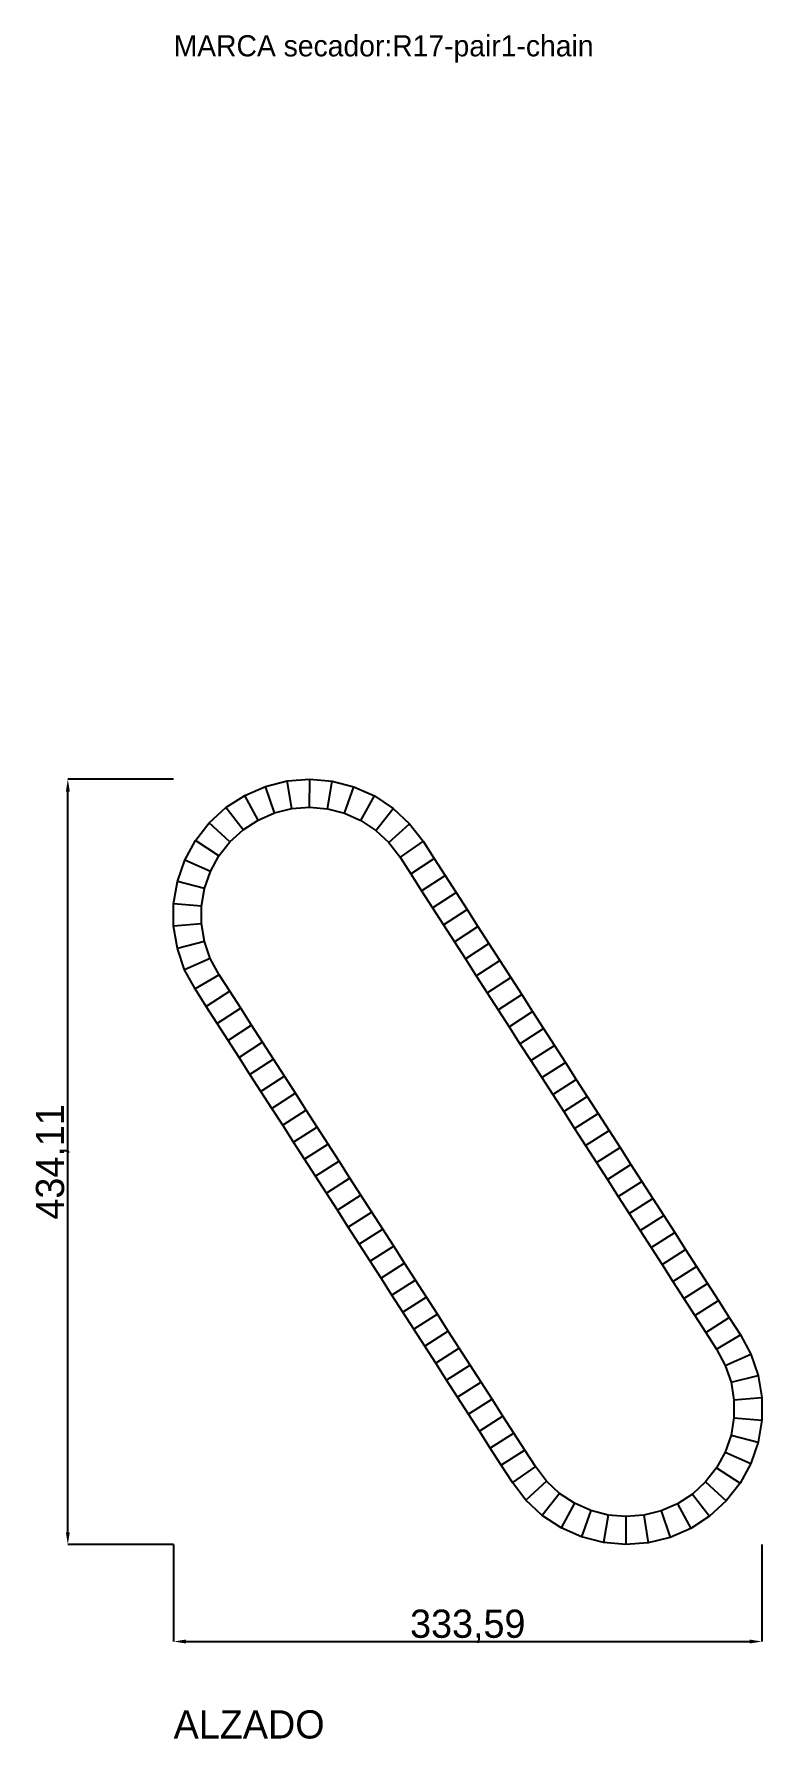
# Model space of a CAD drawing. Header units: millimetres. Extents: x -79 to 41330, y -75911 to 371.
# Drawn here: x -79 to 334, y -36296 to -35329 of the extents above; entities that cross this region are included whole.
import ezdxf

# ---------------------------------------------------------------- set-up
doc = ezdxf.new("R2010")
doc.units = ezdxf.units.MM
for name, color, linetype in [('R17_COTAS_P', 1, 'Continuous'), ('R17_PIEZAS_P', 3, 'Continuous'), ('R17_TEXTOS', 7, 'Continuous')]:
    doc.layers.add(name, color=color, linetype=linetype)
doc.dimstyles.get("Standard").update_dxf_attribs({"dimtxt": 2.5, "dimasz": 2.5, "dimexe": 1.25, "dimexo": 0.625, "dimtad": 1, "dimcen": 2.5, "dimazin": 3, "dimtfac": 1, "dimtmove": 0, "dimatfit": 3})

# ---------------------------------------------------------------- blocks, each defined once
blk = doc.blocks.new('_CLOSEDFILLED')
at = {"color": 0, "linetype": 'BYBLOCK'}
blk.add_solid([(-1, 0.16), (0, 0), (-1, -0.16)], dxfattribs=at)
blk = doc.blocks.new('*D163')
for p, q in [((0, -36185.8), (0, -36240.8)), ((333.59, -36185.8), (333.59, -36240.8)), ((7, -36240.8), (326.59, -36240.8))]:
    blk.add_line(p, q)
at = {"layer": 'Defpoints'}
for p in [(0, -36185.8), (333.59, -36185.8), (0, -36240.8)]:
    blk.add_point(p, dxfattribs=at)
at = {"layer": 'R17_COTAS_P', "xscale": 7, "yscale": 7, "rotation": 180}
blk.add_blockref('_CLOSEDFILLED', (0, -36240.8), dxfattribs=at)
at = {"layer": 'R17_COTAS_P', "xscale": 7, "yscale": 7}
blk.add_blockref('_CLOSEDFILLED', (333.59, -36240.8), dxfattribs=at)
at = {"layer": 'R17_COTAS_P', "insert": (166.8, -36232.18), "char_height": 16, "attachment_point": 5}
blk.add_mtext('333,59', dxfattribs=at)
blk = doc.blocks.new('*D164')
for p, q in [((0, -35751.69), (-60, -35751.69)), ((-60, -36178.8), (-60, -35758.69)), ((0, -36185.8), (-60, -36185.8))]:
    blk.add_line(p, q)
at = {"layer": 'Defpoints'}
for p in [(0, -35751.69), (-60, -36185.8), (0, -36185.8)]:
    blk.add_point(p, dxfattribs=at)
at = {"layer": 'R17_COTAS_P', "xscale": 7, "yscale": 7}
for p, rotation in [((-60, -35751.69), 90), ((-60, -36185.8), 270)]:
    blk.add_blockref('_CLOSEDFILLED', p, dxfattribs=dict(at, rotation=rotation))
at = {"layer": 'R17_COTAS_P', "insert": (-68.62, -35968.75), "char_height": 16, "attachment_point": 5, "rotation": 90}
blk.add_mtext('434,11', dxfattribs=at)

msp = doc.modelspace()

# ---------------------------------------------------------------- linework, layer by layer
at = {"layer": 'R17_PIEZAS_P'}
for p, q in [((40.354, -35760.854), (52.058, -35755.771)), ((52.058, -35755.771), (64.44, -35752.689)), ((57.156, -35770.811), (52.058, -35755.771)), ((64.44, -35752.689), (77.161, -35751.693)), ((66.986, -35768.364), (64.44, -35752.689)), ((77.086, -35767.573), (77.161, -35751.693)), ((77.161, -35751.693), (89.872, -35752.81)), ((87.177, -35768.46), (89.872, -35752.81)), ((89.872, -35752.81), (102.225, -35756.01)), ((96.984, -35771), (102.225, -35756.01)), ((102.225, -35756.01), (113.88, -35761.203)), ((20.237, -35776.415), (29.649, -35767.799)), ((29.649, -35767.799), (40.354, -35760.854)), ((39.365, -35780.359), (29.649, -35767.799)), ((47.864, -35774.846), (40.354, -35760.854)), ((57.156, -35770.811), (66.986, -35768.364)), ((66.986, -35768.364), (77.086, -35767.573)), ((77.086, -35767.573), (87.177, -35768.46)), ((106.237, -35775.123), (113.88, -35761.203)), ((113.88, -35761.203), (124.518, -35768.249)), ((114.683, -35780.717), (124.518, -35768.249)), ((124.518, -35768.249), (133.848, -35776.955)), ((12.376, -35786.466), (20.237, -35776.415)), ((31.893, -35787.2), (20.237, -35776.415)), ((39.365, -35780.359), (47.864, -35774.846)), ((47.864, -35774.846), (57.156, -35770.811)), ((87.177, -35768.46), (96.984, -35771)), ((96.984, -35771), (106.237, -35775.123)), ((106.237, -35775.123), (114.683, -35780.717)), ((122.09, -35787.628), (133.848, -35776.955)), ((133.848, -35776.955), (141.429, -35786.807)), ((6.282, -35797.676), (12.376, -35786.466)), ((25.652, -35795.18), (12.376, -35786.466)), ((25.652, -35795.18), (31.893, -35787.2)), ((31.893, -35787.2), (39.365, -35780.359)), ((114.683, -35780.717), (122.09, -35787.628)), ((122.09, -35787.628), (128.438, -35795.94)), ((141.429, -35786.807), (128.438, -35795.94)), ((141.429, -35786.807), (147.809, -35796.718)), ((20.813, -35804.08), (25.652, -35795.18)), ((128.438, -35795.94), (134.451, -35805.306)), ((134.451, -35805.306), (147.809, -35796.718)), ((147.809, -35796.718), (154.005, -35806.357)), ((2.121, -35809.739), (6.282, -35797.676)), ((20.813, -35804.08), (6.282, -35797.676)), ((17.51, -35813.656), (20.813, -35804.08)), ((134.451, -35805.306), (140.647, -35814.944)), ((140.647, -35814.944), (154.005, -35806.357)), ((154.005, -35806.357), (160.201, -35815.995)), ((0.008, -35822.323), (2.121, -35809.739)), ((17.51, -35813.656), (2.121, -35809.739)), ((15.832, -35823.647), (17.51, -35813.656)), ((140.647, -35814.944), (146.843, -35824.583)), ((146.843, -35824.583), (160.201, -35815.995)), ((160.201, -35815.995), (166.397, -35825.634)), ((0, -35835.083), (0.008, -35822.323)), ((15.832, -35823.647), (0.008, -35822.323)), ((15.826, -35833.777), (15.832, -35823.647)), ((146.843, -35824.583), (153.04, -35834.221)), ((153.04, -35834.221), (166.397, -35825.634)), ((166.397, -35825.634), (172.594, -35835.272)), ((15.826, -35833.777), (0, -35835.083)), ((2.098, -35847.669), (0, -35835.083)), ((17.492, -35843.77), (15.826, -35833.777)), ((153.04, -35834.221), (159.236, -35843.86)), ((159.236, -35843.86), (172.594, -35835.272)), ((172.594, -35835.272), (178.79, -35844.911)), ((17.492, -35843.77), (2.098, -35847.669)), ((20.784, -35853.351), (17.492, -35843.77)), ((159.236, -35843.86), (165.432, -35853.498)), ((165.432, -35853.498), (178.79, -35844.911)), ((178.79, -35844.911), (184.986, -35854.549)), ((6.244, -35859.736), (2.098, -35847.669)), ((20.784, -35853.351), (6.244, -35859.736)), ((25.802, -35862.566), (20.784, -35853.351)), ((165.432, -35853.498), (171.628, -35863.137)), ((171.628, -35863.137), (184.986, -35854.549)), ((184.986, -35854.549), (191.182, -35864.188)), ((12.132, -35870.648), (6.244, -35859.736)), ((25.802, -35862.566), (12.132, -35870.648)), ((31.842, -35871.951), (25.802, -35862.566)), ((171.628, -35863.137), (177.824, -35872.775)), ((177.824, -35872.775), (191.182, -35864.188)), ((191.182, -35864.188), (197.378, -35873.826)), ((18.484, -35880.539), (12.132, -35870.648)), ((31.842, -35871.951), (18.484, -35880.539)), ((38.038, -35881.59), (31.842, -35871.951)), ((177.824, -35872.775), (184.02, -35882.414)), ((184.02, -35882.414), (197.378, -35873.826)), ((197.378, -35873.826), (203.575, -35883.465)), ((24.68, -35890.177), (18.484, -35880.539)), ((38.038, -35881.59), (24.68, -35890.177)), ((44.235, -35891.229), (38.038, -35881.59)), ((184.02, -35882.414), (190.217, -35892.052)), ((190.217, -35892.052), (203.575, -35883.465)), ((203.575, -35883.465), (209.771, -35893.103)), ((30.877, -35899.816), (24.68, -35890.177)), ((44.235, -35891.229), (30.877, -35899.816)), ((50.431, -35900.867), (44.235, -35891.229)), ((190.217, -35892.052), (196.413, -35901.691)), ((196.413, -35901.691), (209.771, -35893.103)), ((209.771, -35893.103), (215.967, -35902.742)), ((37.073, -35909.454), (30.877, -35899.816)), ((50.431, -35900.867), (37.073, -35909.454)), ((56.627, -35910.506), (50.431, -35900.867)), ((196.413, -35901.691), (202.609, -35911.329)), ((202.609, -35911.329), (215.967, -35902.742)), ((215.967, -35902.742), (222.163, -35912.38)), ((43.269, -35919.093), (37.073, -35909.454)), ((56.627, -35910.506), (43.269, -35919.093)), ((62.823, -35920.144), (56.627, -35910.506)), ((202.609, -35911.329), (208.805, -35920.968)), ((208.805, -35920.968), (222.163, -35912.38)), ((222.163, -35912.38), (228.359, -35922.019)), ((49.465, -35928.731), (43.269, -35919.093)), ((62.823, -35920.144), (49.465, -35928.731)), ((69.019, -35929.783), (62.823, -35920.144)), ((208.805, -35920.968), (215.001, -35930.606)), ((215.001, -35930.606), (228.359, -35922.019)), ((228.359, -35922.019), (234.555, -35931.657)), ((55.661, -35938.37), (49.465, -35928.731)), ((69.019, -35929.783), (55.661, -35938.37)), ((75.215, -35939.421), (69.019, -35929.783)), ((215.001, -35930.606), (221.198, -35940.245)), ((221.198, -35940.245), (234.555, -35931.657)), ((234.555, -35931.657), (240.752, -35941.296)), ((61.858, -35948.008), (55.661, -35938.37)), ((75.215, -35939.421), (61.858, -35948.008)), ((81.412, -35949.06), (75.215, -35939.421)), ((221.198, -35940.245), (227.394, -35949.883)), ((227.394, -35949.883), (240.752, -35941.296)), ((240.752, -35941.296), (246.948, -35950.934)), ((68.054, -35957.647), (61.858, -35948.008)), ((81.412, -35949.06), (68.054, -35957.647)), ((87.608, -35958.698), (81.412, -35949.06)), ((227.394, -35949.883), (233.59, -35959.522)), ((233.59, -35959.522), (246.948, -35950.934)), ((246.948, -35950.934), (253.144, -35960.573)), ((74.25, -35967.285), (68.054, -35957.647)), ((87.608, -35958.698), (74.25, -35967.285)), ((93.804, -35968.337), (87.608, -35958.698)), ((233.59, -35959.522), (239.786, -35969.16)), ((239.786, -35969.16), (253.144, -35960.573)), ((253.144, -35960.573), (259.34, -35970.211)), ((80.446, -35976.924), (74.25, -35967.285)), ((93.804, -35968.337), (80.446, -35976.924)), ((100, -35977.975), (93.804, -35968.337)), ((239.786, -35969.16), (245.982, -35978.799)), ((245.982, -35978.799), (259.34, -35970.211)), ((259.34, -35970.211), (265.536, -35979.85)), ((86.642, -35986.562), (80.446, -35976.924)), ((100, -35977.975), (86.642, -35986.562)), ((106.196, -35987.614), (100, -35977.975)), ((245.982, -35978.799), (252.178, -35988.437)), ((252.178, -35988.437), (265.536, -35979.85)), ((265.536, -35979.85), (271.733, -35989.488)), ((92.838, -35996.201), (86.642, -35986.562)), ((106.196, -35987.614), (92.838, -35996.201)), ((112.393, -35997.252), (106.196, -35987.614)), ((252.178, -35988.437), (258.375, -35998.076)), ((258.375, -35998.076), (271.733, -35989.488)), ((271.733, -35989.488), (277.929, -35999.127)), ((99.035, -36005.839), (92.838, -35996.201)), ((112.393, -35997.252), (99.035, -36005.839)), ((118.589, -36006.891), (112.393, -35997.252)), ((258.375, -35998.076), (264.571, -36007.714)), ((264.571, -36007.714), (277.929, -35999.127)), ((277.929, -35999.127), (284.125, -36008.765)), ((105.231, -36015.478), (99.035, -36005.839)), ((118.589, -36006.891), (105.231, -36015.478)), ((124.785, -36016.529), (118.589, -36006.891)), ((264.571, -36007.714), (270.767, -36017.353)), ((270.767, -36017.353), (284.125, -36008.765)), ((284.125, -36008.765), (290.321, -36018.404)), ((111.427, -36025.116), (105.231, -36015.478)), ((124.785, -36016.529), (111.427, -36025.116)), ((130.981, -36026.168), (124.785, -36016.529)), ((270.767, -36017.353), (276.963, -36026.991)), ((276.963, -36026.991), (290.321, -36018.404)), ((290.321, -36018.404), (296.517, -36028.042)), ((117.623, -36034.755), (111.427, -36025.116)), ((130.981, -36026.168), (117.623, -36034.755)), ((137.177, -36035.806), (130.981, -36026.168)), ((276.963, -36026.991), (283.159, -36036.63)), ((283.159, -36036.63), (296.517, -36028.042)), ((296.517, -36028.042), (302.713, -36037.681)), ((123.819, -36044.393), (117.623, -36034.755)), ((137.177, -36035.806), (123.819, -36044.393)), ((143.373, -36045.445), (137.177, -36035.806)), ((283.159, -36036.63), (289.356, -36046.268)), ((289.356, -36046.268), (302.713, -36037.681)), ((302.713, -36037.681), (308.91, -36047.319)), ((130.016, -36054.032), (123.819, -36044.393)), ((143.373, -36045.445), (130.016, -36054.032)), ((149.57, -36055.083), (143.373, -36045.445)), ((289.356, -36046.268), (295.552, -36055.907)), ((295.552, -36055.907), (308.91, -36047.319)), ((308.91, -36047.319), (315.106, -36056.958)), ((136.212, -36063.67), (130.016, -36054.032)), ((149.57, -36055.083), (136.212, -36063.67)), ((155.766, -36064.722), (149.57, -36055.083)), ((295.552, -36055.907), (301.748, -36065.545)), ((301.748, -36065.545), (315.106, -36056.958)), ((315.106, -36056.958), (321.458, -36066.849)), ((142.408, -36073.309), (136.212, -36063.67)), ((155.766, -36064.722), (142.408, -36073.309)), ((161.962, -36074.36), (155.766, -36064.722)), ((301.748, -36065.545), (307.788, -36074.931)), ((307.788, -36074.931), (321.458, -36066.849)), ((321.458, -36066.849), (327.346, -36077.761)), ((148.604, -36082.947), (142.408, -36073.309)), ((161.962, -36074.36), (148.604, -36082.947)), ((168.158, -36083.999), (161.962, -36074.36)), ((307.788, -36074.931), (312.806, -36084.146)), ((312.806, -36084.146), (327.346, -36077.761)), ((327.346, -36077.761), (331.492, -36089.828)), ((154.8, -36092.586), (148.604, -36082.947)), ((168.158, -36083.999), (154.8, -36092.586)), ((174.354, -36093.637), (168.158, -36083.999)), ((312.806, -36084.146), (316.098, -36093.727)), ((160.996, -36102.224), (154.8, -36092.586)), ((174.354, -36093.637), (160.996, -36102.224)), ((180.551, -36103.276), (174.354, -36093.637)), ((316.098, -36093.727), (331.492, -36089.828)), ((316.098, -36093.727), (317.764, -36103.719)), ((331.492, -36089.828), (333.59, -36102.414)), ((167.193, -36111.863), (160.996, -36102.224)), ((180.551, -36103.276), (167.193, -36111.863)), ((186.747, -36112.914), (180.551, -36103.276)), ((317.764, -36103.719), (317.758, -36113.85)), ((317.764, -36103.719), (333.59, -36102.414)), ((333.59, -36102.414), (333.582, -36115.174)), ((173.389, -36121.501), (167.193, -36111.863)), ((186.747, -36112.914), (173.389, -36121.501)), ((192.943, -36122.553), (186.747, -36112.914)), ((317.758, -36113.85), (316.08, -36123.84)), ((317.758, -36113.85), (333.582, -36115.174)), ((333.582, -36115.174), (331.469, -36127.758)), ((179.585, -36131.14), (173.389, -36121.501)), ((192.943, -36122.553), (179.585, -36131.14)), ((199.139, -36132.191), (192.943, -36122.553)), ((316.08, -36123.84), (312.777, -36133.417)), ((316.08, -36123.84), (331.469, -36127.758)), ((185.781, -36140.778), (179.585, -36131.14)), ((199.139, -36132.191), (185.781, -36140.778)), ((205.152, -36141.557), (199.139, -36132.191)), ((312.777, -36133.417), (307.938, -36142.317)), ((312.777, -36133.417), (327.308, -36139.82)), ((331.469, -36127.758), (327.308, -36139.82)), ((192.161, -36150.69), (185.781, -36140.778)), ((205.152, -36141.557), (192.161, -36150.69)), ((211.5, -36149.868), (205.152, -36141.557)), ((307.938, -36142.317), (301.697, -36150.297)), ((307.938, -36142.317), (321.214, -36151.031)), ((327.308, -36139.82), (321.214, -36151.031)), ((199.742, -36160.542), (192.161, -36150.69)), ((211.5, -36149.868), (199.742, -36160.542)), ((218.907, -36156.779), (211.5, -36149.868)), ((301.697, -36150.297), (294.225, -36157.137)), ((301.697, -36150.297), (313.353, -36161.082)), ((321.214, -36151.031), (313.353, -36161.082)), ((209.072, -36169.247), (199.742, -36160.542)), ((218.907, -36156.779), (209.072, -36169.247)), ((227.353, -36162.373), (218.907, -36156.779)), ((227.353, -36162.373), (219.71, -36176.293)), ((236.606, -36166.497), (227.353, -36162.373)), ((285.726, -36162.651), (276.434, -36166.686)), ((294.225, -36157.137), (285.726, -36162.651)), ((285.726, -36162.651), (293.236, -36176.643)), ((294.225, -36157.137), (303.941, -36169.698)), ((313.353, -36161.082), (303.941, -36169.698)), ((219.71, -36176.293), (209.072, -36169.247)), ((236.606, -36166.497), (231.365, -36181.487)), ((246.413, -36169.037), (236.606, -36166.497)), ((246.413, -36169.037), (243.718, -36184.686)), ((256.504, -36169.923), (246.413, -36169.037)), ((256.504, -36169.923), (256.429, -36185.803)), ((266.604, -36169.133), (256.504, -36169.923)), ((276.434, -36166.686), (266.604, -36169.133)), ((266.604, -36169.133), (269.15, -36184.807)), ((276.434, -36166.686), (281.532, -36181.726)), ((303.941, -36169.698), (293.236, -36176.643)), ((231.365, -36181.487), (219.71, -36176.293)), ((243.718, -36184.686), (231.365, -36181.487)), ((281.532, -36181.726), (269.15, -36184.807)), ((293.236, -36176.643), (281.532, -36181.726)), ((256.429, -36185.803), (243.718, -36184.686)), ((269.15, -36184.807), (256.429, -36185.803))]:
    msp.add_line(p, q, dxfattribs=at)

# ---------------------------------------------------------------- texts
at = {"layer": 'R17_TEXTOS'}
for s, height, p in [('MARCA secador:R17-pair1-chain', 12, (0, -35341.693)), ('ALZADO', 16, (0, -36295.803))]:
    msp.add_text(s, height=height, dxfattribs=at).set_placement(p)

# ---------------------------------------------------------------- dimensions: what is measured, and where the dimension line sits
at = {"layer": 'R17_COTAS_P'}
dim = msp.add_linear_dim(base=(-60, -36185.803), p1=(0, -36185.803), p2=(0, -35751.693), angle=90, dimstyle='Standard', override={"dimtxt": 16, "dimasz": 7, "dimtad": 1, "dimdec": 2}, dxfattribs=at)
dim.commit()
dim.dimension.update_dxf_attribs({"geometry": '*D164', "text_midpoint": (-68.625, -35968.748)})
dim = msp.add_linear_dim(base=(0, -36240.803), p1=(0, -36185.803), p2=(333.59, -36185.803), dimstyle='Standard', override={"dimtxt": 16, "dimasz": 7, "dimtad": 1, "dimdec": 2}, dxfattribs=at)
dim.commit()
dim.dimension.update_dxf_attribs({"geometry": '*D163', "text_midpoint": (166.795, -36232.178)})

doc.saveas('drawing.dxf')
